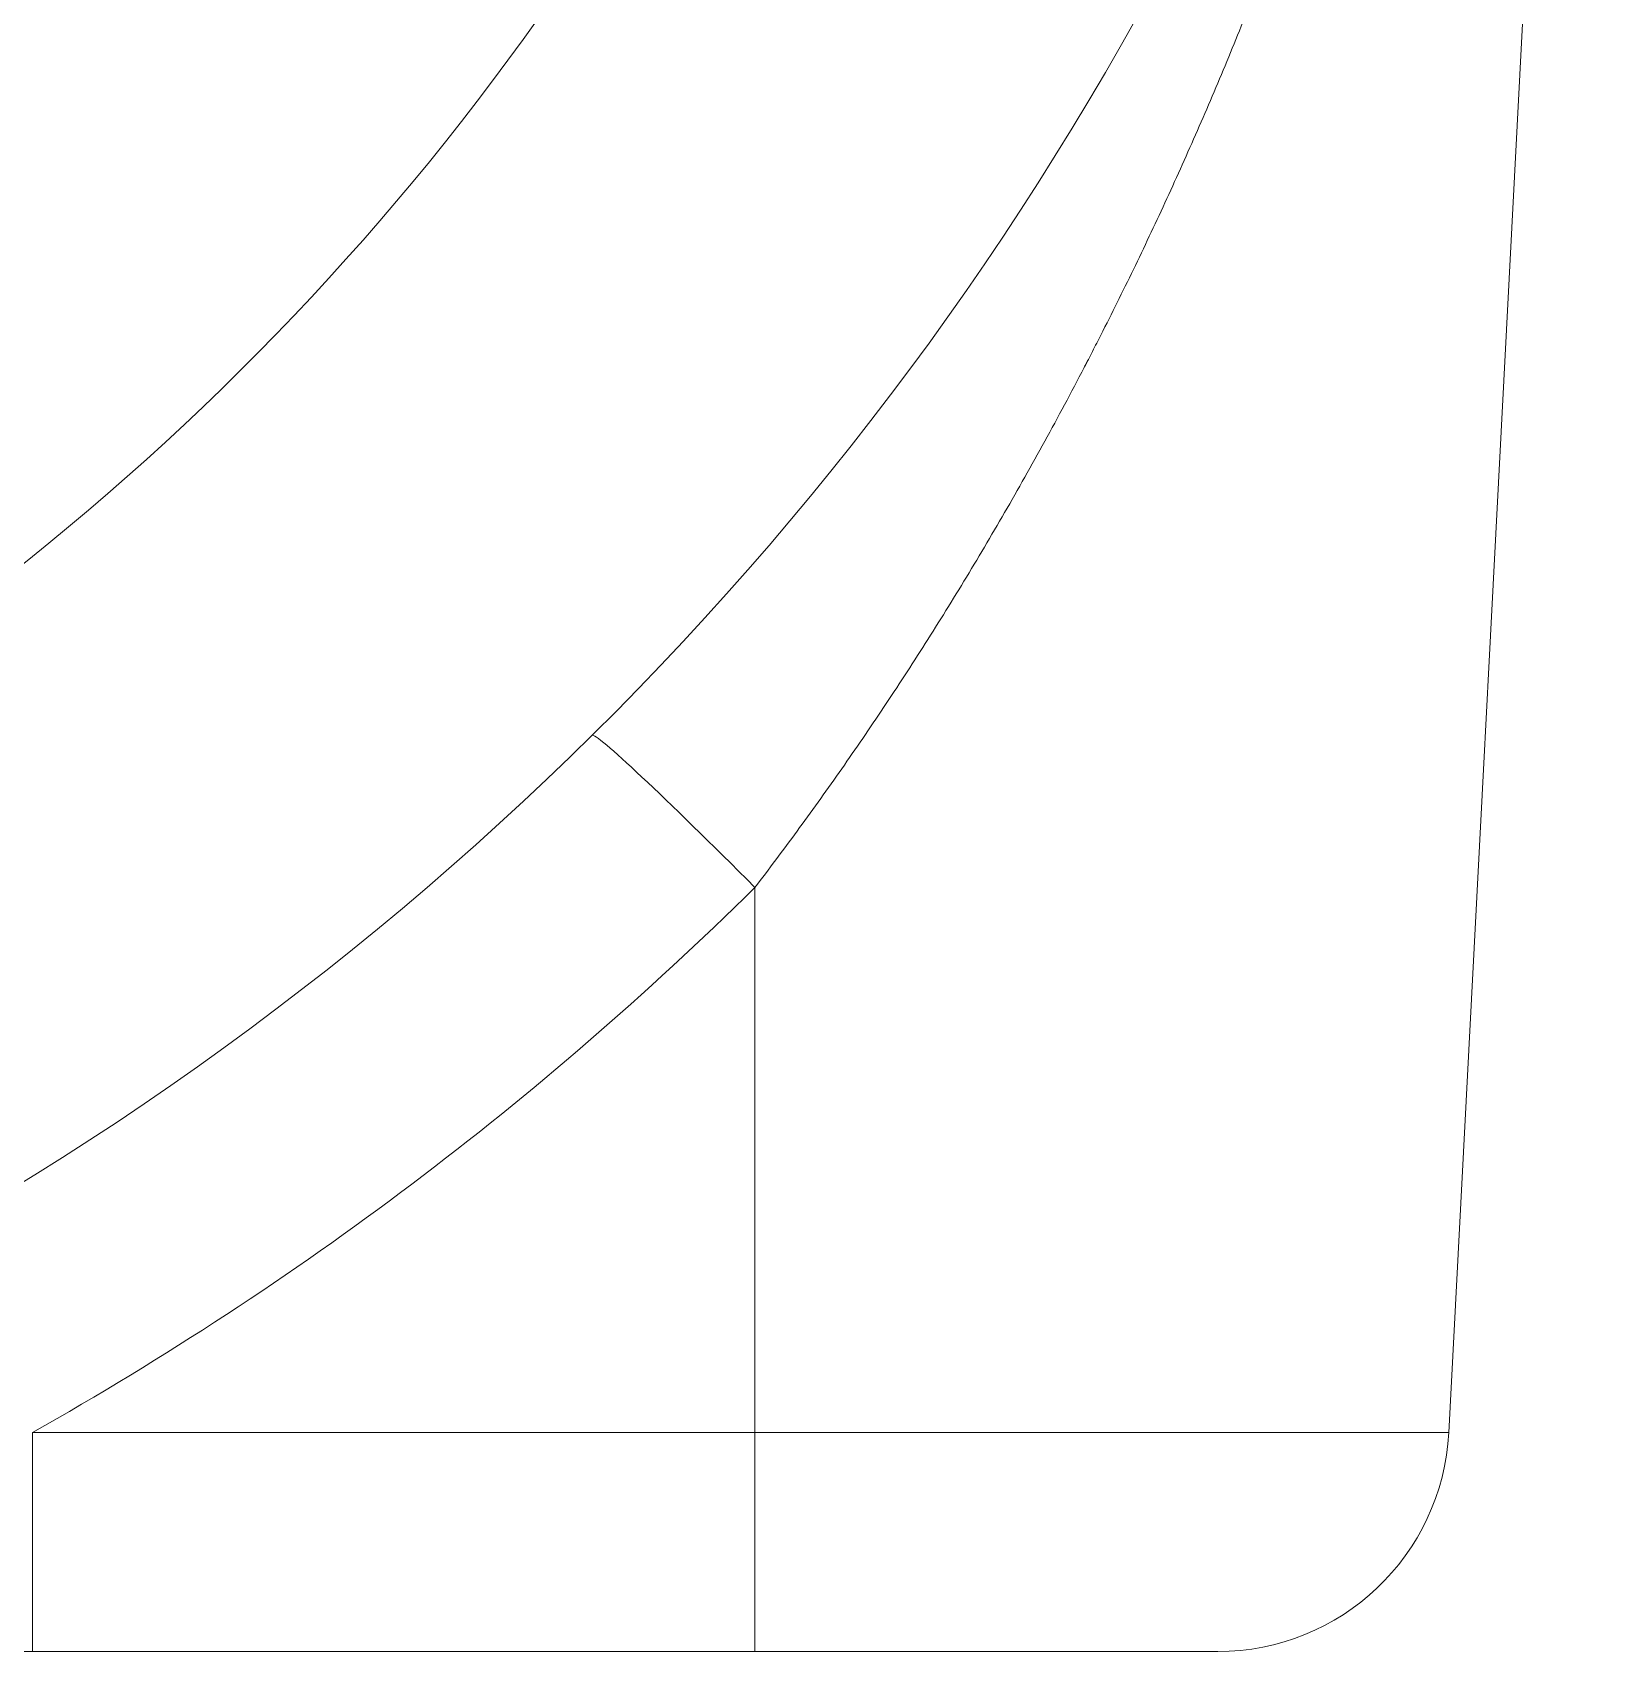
# Model space of a CAD drawing. Header units: millimetres. Extents: x 4664 to 8864, y -38 to 2932.
# Drawn here: x 6400.6 to 6471.3, y 1571.1 to 1644.3 of the extents above; entities that cross this region are included whole.
import ezdxf

# ---------------------------------------------------------------- set-up
doc = ezdxf.new("R2010")
doc.units = ezdxf.units.MM

msp = doc.modelspace()

# ---------------------------------------------------------------- linework, layer by layer
at = {"lineweight": 5}
for p, q in [((6464.629, 1581.049), (6471.264, 1707.658)), ((6433.283, 1571.148), (6433.283, 1605.674)), ((6400.646, 1581.049), (6464.629, 1581.049)), ((6400.646, 1571.148), (6400.646, 1581.049)), ((6454.196, 1571.148), (6400.646, 1571.148))]:
    msp.add_line(p, q, dxfattribs=at)
for centre, radius, start, end in [((6325.159, 1714.486), 143.338, 281.4552, 357.26473), ((6325.159, 1714.486), 120.442, 285.01823, 356.70933), ((6325.159, 1715.033), 153.786, 299.39679, 314.67451), ((6454.196, 1581.595), 10.447, 270, 357)]:
    msp.add_arc(centre, radius, start, end, dxfattribs=at)
msp.add_ellipse((6433.283, 1605.127), major_axis=(-7.345, 7.429), ratio=0.036822, start_param=4.749614, end_param=6.283185, dxfattribs=at)
for points, knots in [([(6468.966, 1707.658), (6468.939, 1707.098), (6468.88, 1705.972), (6468.775, 1704.269), (6468.654, 1702.55), (6468.517, 1700.816), (6468.364, 1699.068), (6468.194, 1697.304), (6468.068, 1696.118), (6467.97, 1695.225), (6467.919, 1694.778), (6467.858, 1694.254), (6467.827, 1693.992), (6467.812, 1693.86), (6467.804, 1693.795), (6467.8, 1693.762), (6467.798, 1693.746), (6467.797, 1693.737), (6467.797, 1693.733), (6467.796, 1693.731), (6467.796, 1693.73), (6467.796, 1693.73), (6467.796, 1693.729), (6467.796, 1693.729), (6467.796, 1693.729), (6467.672, 1692.69), (6467.536, 1691.629), (6467.24, 1689.464), (6467.08, 1688.359), (6466.734, 1686.107), (6466.547, 1684.959), (6466.245, 1683.204), (6466.141, 1682.613), (6465.979, 1681.719), (6465.897, 1681.27), (6465.798, 1680.743), (6465.748, 1680.479), (6465.722, 1680.346), (6465.71, 1680.28), (6465.703, 1680.247), (6465.7, 1680.23), (6465.699, 1680.222), (6465.698, 1680.218), (6465.697, 1680.215), (6465.697, 1680.214), (6465.697, 1680.214), (6465.697, 1680.214), (6465.697, 1680.213), (6465.697, 1680.213), (6465.505, 1679.21), (6465.304, 1678.196), (6464.879, 1676.147), (6464.656, 1675.113), (6464.188, 1673.024), (6463.943, 1671.969), (6463.427, 1669.838), (6463.158, 1668.763), (6462.592, 1666.591), (6462.296, 1665.495), (6461.678, 1663.282), (6461.354, 1662.166), (6460.679, 1659.912), (6460.327, 1658.775), (6459.776, 1657.054), (6459.588, 1656.478), (6459.301, 1655.61), (6459.156, 1655.175), (6458.984, 1654.665), (6458.898, 1654.41), (6458.855, 1654.283), (6458.833, 1654.219), (6458.822, 1654.187), (6458.816, 1654.171), (6458.814, 1654.163), (6458.812, 1654.159), (6458.812, 1654.157), (6458.811, 1654.156), (6458.811, 1654.156), (6458.811, 1654.155), (6458.811, 1654.155), (6458.432, 1653.043), (6457.656, 1650.837), (6456.444, 1647.582), (6455.182, 1644.379), (6454.309, 1642.279), (6453.419, 1640.197), (6452.966, 1639.165), (6452.046, 1637.118), (6451.578, 1636.104), (6450.626, 1634.093), (6450.143, 1633.096), (6449.408, 1631.614), (6449.161, 1631.122), (6448.787, 1630.388), (6448.6, 1630.021), (6448.381, 1629.595), (6448.271, 1629.383), (6448.215, 1629.277), (6448.188, 1629.224), (6448.174, 1629.197), (6448.167, 1629.184), (6448.164, 1629.177), (6448.162, 1629.174), (6448.161, 1629.172), (6448.161, 1629.171), (6448.161, 1629.171), (6448.16, 1629.171), (6448.16, 1629.171), (6448.16, 1629.17), (6447.573, 1628.04), (6446.979, 1626.929), (6445.781, 1624.745), (6445.177, 1623.671), (6443.959, 1621.562), (6443.345, 1620.527), (6442.11, 1618.493), (6441.489, 1617.495), (6440.24, 1615.537), (6439.613, 1614.577), (6438.354, 1612.695), (6437.722, 1611.772), (6436.456, 1609.965), (6435.822, 1609.081), (6434.553, 1607.349), (6433.917, 1606.502), (6433.283, 1605.674)], [0, 0, 0, 0, 0.015625, 0.03125, 0.046875, 0.0625, 0.078125, 0.09375, 0.109375, 0.109375, 0.117187, 0.121094, 0.123047, 0.124023, 0.124512, 0.124756, 0.124878, 0.124939, 0.124969, 0.124985, 0.124992, 0.124996, 0.124998, 0.124998, 0.125, 0.125, 0.15625, 0.15625, 0.1875, 0.1875, 0.21875, 0.21875, 0.234375, 0.234375, 0.242187, 0.246094, 0.248047, 0.249023, 0.249512, 0.249756, 0.249878, 0.249939, 0.249969, 0.249985, 0.249992, 0.249996, 0.249998, 0.249998, 0.25, 0.25, 0.28125, 0.28125, 0.3125, 0.3125, 0.34375, 0.34375, 0.375, 0.375, 0.40625, 0.40625, 0.4375, 0.4375, 0.46875, 0.46875, 0.484375, 0.484375, 0.492187, 0.496094, 0.498047, 0.499023, 0.499512, 0.499756, 0.499878, 0.499939, 0.499969, 0.499985, 0.499992, 0.499996, 0.499996, 0.5, 0.5, 0.53125, 0.5625, 0.59375, 0.625, 0.625, 0.65625, 0.65625, 0.6875, 0.6875, 0.71875, 0.71875, 0.734375, 0.734375, 0.742187, 0.746094, 0.748047, 0.749023, 0.749512, 0.749756, 0.749878, 0.749939, 0.749969, 0.749985, 0.749992, 0.749996, 0.749998, 0.749998, 0.75, 0.75, 0.78125, 0.78125, 0.8125, 0.8125, 0.84375, 0.84375, 0.875, 0.875, 0.90625, 0.90625, 0.9375, 0.9375, 0.96875, 0.96875, 1, 1, 1, 1]), ([(6400.646, 1571.148), (6396.143, 1571.148), (6391.696, 1571.148), (6382.88, 1571.148), (6378.511, 1571.148), (6369.829, 1571.148), (6365.511, 1571.148), (6356.944, 1571.148), (6352.701, 1571.148), (6348.484, 1571.148)], [0, 0, 0, 0, 0.25, 0.25, 0.5, 0.5, 0.75, 0.75, 1, 1, 1, 1])]:
    msp.add_open_spline(points, degree=3, knots=knots, dxfattribs=at)

doc.saveas('drawing.dxf')
